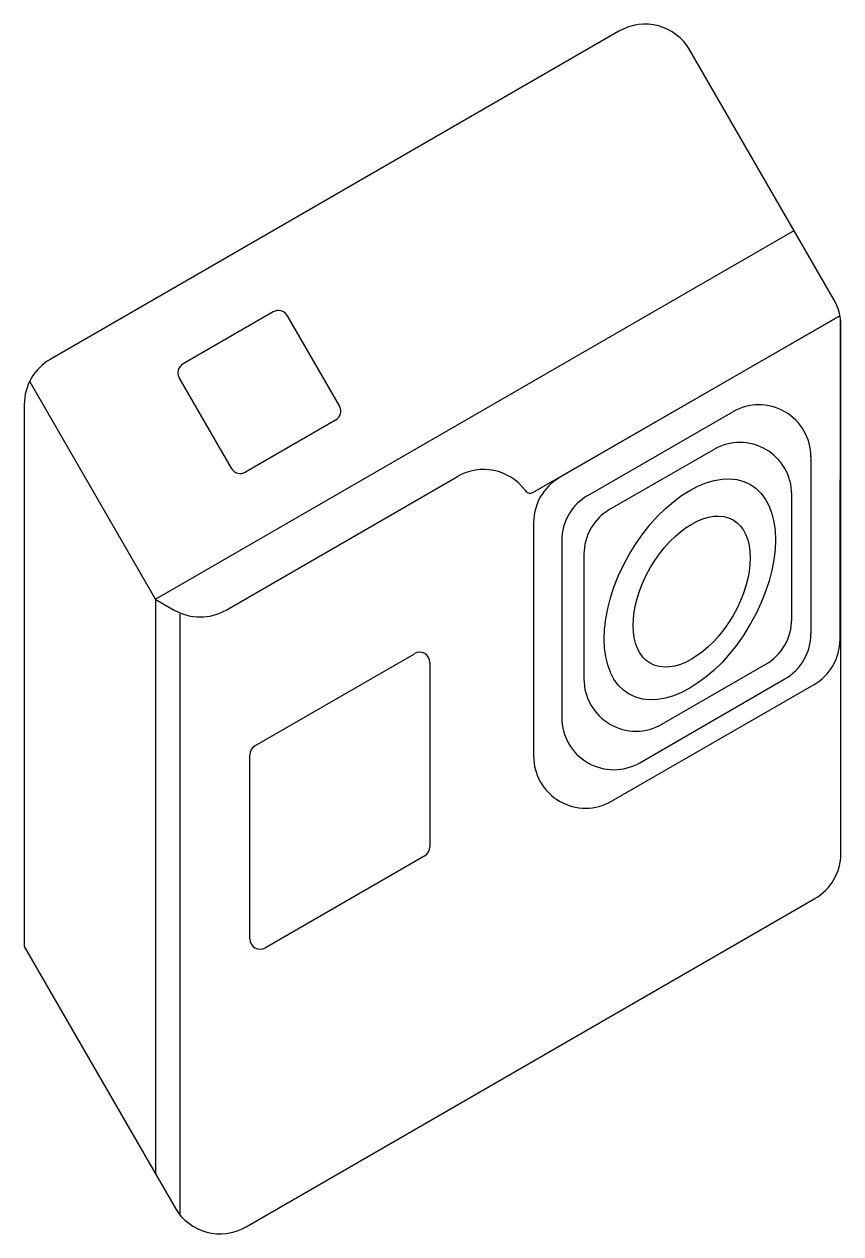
# Model space of a CAD drawing. Header units: millimetres. Extents: x 2907 to 2986, y 1057 to 1173.
import ezdxf

# ---------------------------------------------------------------- set-up
doc = ezdxf.new("R2010")
doc.units = ezdxf.units.MM

msp = doc.modelspace()

# ---------------------------------------------------------------- linework, layer by layer
for p, q in [((2964.66, 1172.34), (2910, 1140.78)), ((2985.32, 1146.55), (2971.49, 1170.51)), ((2920.11, 1117.75), (2981.49, 1153.19)), ((2931.43, 1145.35), (2922.77, 1140.35)), ((2937.8, 1136.32), (2932.8, 1144.98)), ((2956.37, 1127.99), (2985.9, 1144.97)), ((2985.9, 1144.97), (2958.96, 1129.42)), ((2985.91, 1113.86), (2985.95, 1144.61)), ((2985.99, 1093.28), (2985.99, 1144.05)), ((2920.11, 1117.75), (2908.03, 1138.66)), ((2922.4, 1138.98), (2927.4, 1130.32)), ((2907.5, 1136.45), (2907.5, 1084.34)), ((2928.77, 1129.96), (2937.43, 1134.96)), ((2961.67, 1127.7), (2975.61, 1135.75)), ((2963.8, 1126.38), (2973.77, 1132.13)), ((2970.58, 1130.3), (2970.58, 1130.3)), ((2983.11, 1131.42), (2983.11, 1114.39)), ((2926.91, 1116.69), (2949.15, 1129.53)), ((2955.64, 1128.22), (2955.72, 1128.12)), ((2981.27, 1115.8), (2981.27, 1127.8)), ((2956.46, 1125.09), (2956.46, 1102.64)), ((2959.17, 1123.37), (2959.17, 1106.34)), ((2961.3, 1122.05), (2961.3, 1110.05)), ((2920.1, 1117.74), (2921.91, 1116.69)), ((2920.11, 1117.75), (2920.11, 1062.5)), ((2922.5, 1058.51), (2922.5, 1116.28)), ((2929.68, 1103.65), (2945, 1112.49)), ((2946.5, 1111.63), (2946.5, 1093.94)), ((2968.79, 1105.72), (2978.77, 1111.47)), ((2963.96, 1098.31), (2983.41, 1109.53)), ((2966.67, 1102.01), (2980.61, 1110.06)), ((2971.35, 1107.19), (2971.35, 1107.2)), ((2971.35, 1104.7), (2971.35, 1104.72)), ((2929.18, 1085.09), (2929.18, 1102.78)), ((2946, 1093.07), (2930.68, 1084.23)), ((2928.83, 1057.39), (2983.49, 1088.95)), ((2907.5, 1084.34), (2922, 1059.22))]:
    msp.add_line(p, q)
for centre, radius, start, end in [((2967.16, 1168.01), 5, 30, 120), ((2931.93, 1144.48), 1, 30, 120), ((2980.99, 1144.05), 5, 0, 30), ((2912.5, 1136.45), 5, 120, 180), ((2923.27, 1139.48), 1, 120, 210), ((2936.93, 1135.82), 1, 300, 30), ((2978.11, 1131.42), 5, 0, 120), ((2976.27, 1127.8), 5, 0, 120), ((2928.27, 1130.82), 1, 210, 300), ((2951.65, 1125.2), 5, 37.1638, 120), ((2961.46, 1125.09), 5, 120, 180), ((2956.12, 1128.42), 0.5, 217.1638, 300), ((2964.17, 1123.37), 5, 120, 180), ((2966.3, 1122.05), 5, 120, 180), ((2924.41, 1121.02), 5, 240, 300), ((2976.27, 1115.8), 5, 300, 0), ((2978.11, 1114.39), 5, 300, 0), ((2980.91, 1113.86), 5, 300, 359.9195), ((2945.5, 1111.63), 1, 0, 120), ((2966.3, 1110.05), 5, 180, 300), ((2964.17, 1106.34), 5, 180, 300), ((2930.18, 1102.78), 1, 120, 180), ((2961.46, 1102.64), 5, 180, 300), ((2945.5, 1093.94), 1, 300, 0), ((2980.99, 1093.28), 5, 300, 0), ((2930.18, 1085.09), 1, 180, 300), ((2926.33, 1061.72), 5, 210, 300)]:
    msp.add_arc(centre, radius, start, end)
for centre, major_axis in [((2971.47, 1118.68), (-5.82, -10.08)), ((2971.65, 1118.46), (-3.98, -6.89))]:
    msp.add_ellipse(centre, major_axis=major_axis, ratio=0.57735)

doc.saveas('drawing.dxf')
